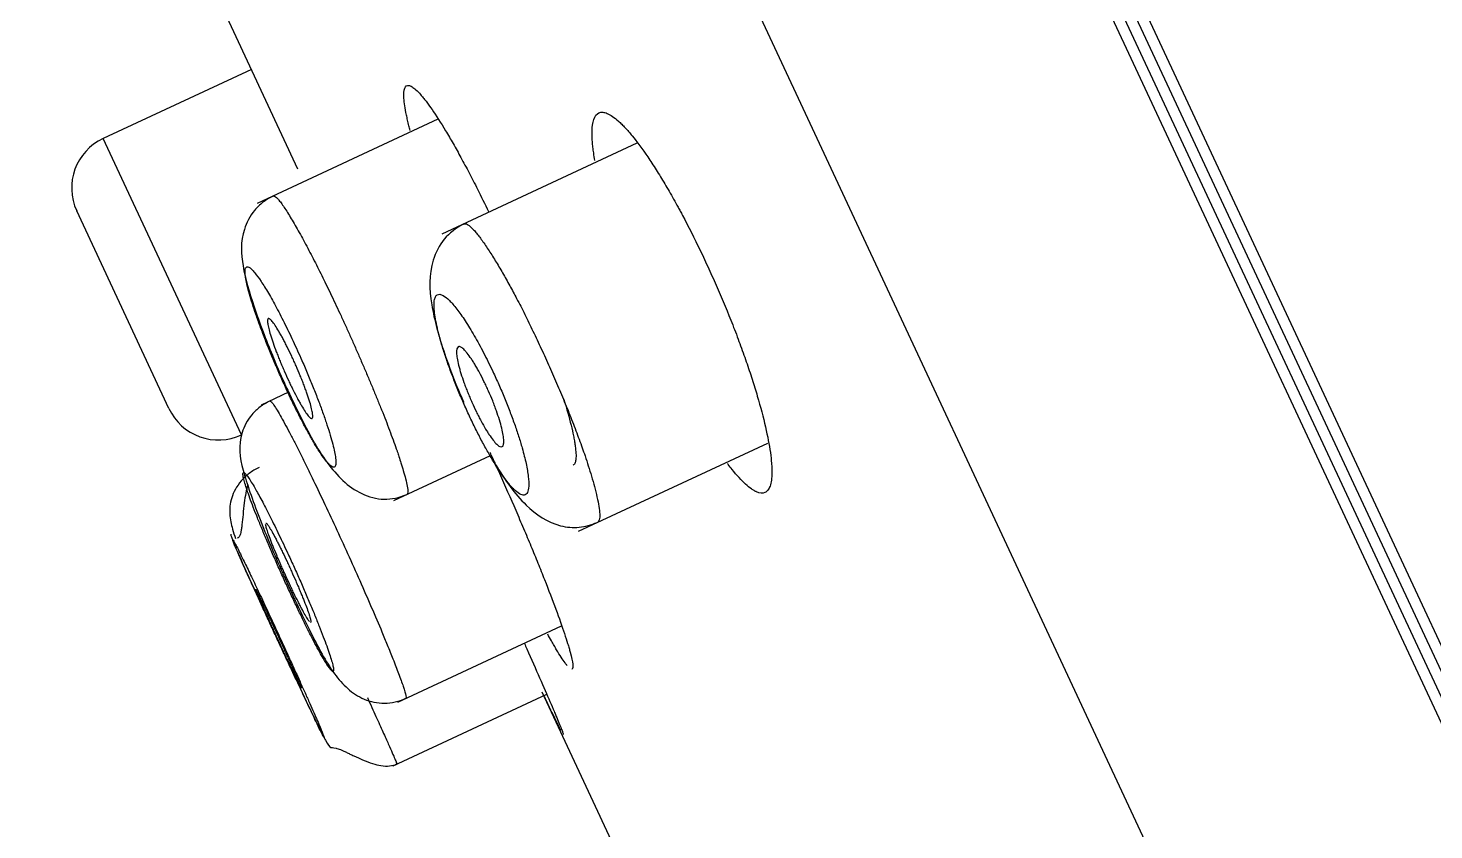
# Model space of a CAD drawing. Header units: millimetres. Extents: x 6110 to 6704, y -2661 to -1821.
# Drawn here: x 6574.473 to 6577.695, y -2168.921 to -2167.082 of the extents above; entities that cross this region are included whole.
import ezdxf

# ---------------------------------------------------------------- set-up
doc = ezdxf.new("R2010")
doc.units = ezdxf.units.MM
doc.header["$LTSCALE"] = 0.1
doc.linetypes.add('HIDDEN2', pattern=[4.7625, 3.175, -1.5875])
doc.layers.add('1', color=4, linetype='HIDDEN2', lineweight=13)
doc.layers.add('DIM', color=3, linetype='Continuous', lineweight=9)

msp = doc.modelspace()

# ---------------------------------------------------------------- hatches: boundary and pattern name
at = {"layer": 'DIM'}
h = msp.add_hatch(dxfattribs=at)
h.set_pattern_fill('ANSI31', color=2)
edge = h.paths.add_edge_path()
edge.add_line((6619.6172, -2595.9805), (6619.6172, -1962.2056))
edge.add_line((6634.6172, -1966.1101), (6619.6172, -1966.1101))
edge.add_line((6634.6172, -2610.9805), (6634.6172, -1966.1101))
edge.add_line((6634.6172, -2610.9805), (6184.4567, -2610.9805))
edge.add_line((6619.6172, -2595.9805), (6184.4567, -2595.9805))
edge.add_line((6184.4567, -2610.9805), (6184.4567, -2595.9805))

# ---------------------------------------------------------------- linework, layer by layer
at = {"layer": '1', "color": 7, "linetype": 'Continuous', "lineweight": -3}
for p, q in [((6571.8778, -2156.0473), (6582.6344, -2179.115)), ((6583.2394, -2180.3526), (6571.9006, -2156.0366)), ((6571.8322, -2156.0685), (6582.9228, -2179.8524)), ((6571.8551, -2156.0578), (6582.61, -2179.1219)), ((6571.4142, -2156.8976), (6582.345, -2180.3388)), ((6575.0916, -2167.4056), (6574.8163, -2166.8153)), ((6574.985, -2167.1769), (6574.6451, -2167.3354)), ((6575.4121, -2167.2913), (6574.9982, -2167.4843)), ((6574.962, -2168.0151), (6574.6451, -2167.3354)), ((6575.8682, -2167.3463), (6575.4216, -2167.5546)), ((6574.7959, -2167.9546), (6574.5846, -2167.5015)), ((6575.0702, -2167.9171), (6575.0069, -2167.9467)), ((6575.3115, -2168.1658), (6575.533, -2168.0625)), ((6575.7348, -2168.236), (6576.1686, -2168.0338)), ((6575.3204, -2168.628), (6575.6955, -2168.4531)), ((6575.3095, -2168.774), (6575.6615, -2168.6098)), ((6576.3241, -2170.0488), (6575.651, -2168.6052)), ((6575.3093, -2168.7741), (6575.3095, -2168.774))]:
    msp.add_line(p, q, dxfattribs=at)
for centre, start, end in [((6574.6979, -2167.4487), 115, 205), ((6574.9092, -2167.9018), 205, 295)]:
    msp.add_arc(centre, 0.125, start, end, dxfattribs=at)
for points, knots in [([(6575.3486, -2167.3167), (6575.3477, -2167.3131), (6575.3468, -2167.3096), (6575.3448, -2167.3017), (6575.3438, -2167.2974), (6575.3419, -2167.2892), (6575.341, -2167.2852), (6575.3386, -2167.2738), (6575.336, -2167.2598), (6575.3347, -2167.2483), (6575.3342, -2167.2405), (6575.3341, -2167.2381), (6575.3341, -2167.2336), (6575.3342, -2167.2315), (6575.3349, -2167.2219), (6575.3368, -2167.217), (6575.3414, -2167.2137), (6575.3433, -2167.2133), (6575.3466, -2167.2137), (6575.3477, -2167.214), (6575.3502, -2167.215), (6575.3515, -2167.2157), (6575.3584, -2167.2199), (6575.365, -2167.2259), (6575.3746, -2167.2369), (6575.3766, -2167.2392), (6575.3808, -2167.2443), (6575.3829, -2167.247), (6575.3895, -2167.2556), (6575.394, -2167.262), (6575.4084, -2167.2827), (6575.4187, -2167.2989), (6575.4327, -2167.3222), (6575.4356, -2167.327), (6575.4413, -2167.3369), (6575.4442, -2167.3419), (6575.453, -2167.3573), (6575.465, -2167.3788), (6575.4774, -2167.402), (6575.4868, -2167.42), (6575.49, -2167.4262), (6575.4964, -2167.4387), (6575.4996, -2167.445), (6575.5113, -2167.4682), (6575.5197, -2167.4853), (6575.5281, -2167.5028)], [0, 0, 0, 0, 0.019902, 0.019902, 0.045286, 0.045286, 0.070671, 0.070671, 0.12144, 0.172209, 0.172209, 0.197594, 0.197594, 0.222978, 0.222978, 0.324516, 0.324516, 0.375286, 0.375286, 0.40067, 0.40067, 0.426055, 0.426055, 0.527593, 0.527593, 0.552978, 0.552978, 0.578362, 0.578362, 0.629131, 0.629131, 0.730669, 0.730669, 0.756054, 0.756054, 0.781439, 0.781439, 0.832208, 0.882977, 0.882977, 0.908361, 0.908361, 0.933746, 0.933746, 1, 1, 1, 1]), ([(6575.7721, -2167.386), (6575.771, -2167.3799), (6575.77, -2167.374), (6575.7686, -2167.3639), (6575.768, -2167.3596), (6575.767, -2167.3513), (6575.7666, -2167.3473), (6575.7657, -2167.3359), (6575.7651, -2167.3218), (6575.7658, -2167.3103), (6575.7668, -2167.3025), (6575.7673, -2167.3001), (6575.7683, -2167.2956), (6575.7689, -2167.2935), (6575.7722, -2167.2837), (6575.7762, -2167.2788), (6575.7839, -2167.2753), (6575.7868, -2167.2748), (6575.7916, -2167.2752), (6575.7933, -2167.2755), (6575.7968, -2167.2764), (6575.7986, -2167.277), (6575.808, -2167.2811), (6575.8165, -2167.287), (6575.8284, -2167.2977), (6575.8309, -2167.3001), (6575.8359, -2167.305), (6575.8385, -2167.3077), (6575.8464, -2167.3162), (6575.8518, -2167.3225), (6575.8687, -2167.3431), (6575.8806, -2167.3592), (6575.8963, -2167.3823), (6575.8995, -2167.3871), (6575.9059, -2167.3969), (6575.9092, -2167.402), (6575.919, -2167.4174), (6575.9321, -2167.4389), (6575.9455, -2167.4621), (6575.9557, -2167.4802), (6575.9608, -2167.4894), (6575.9659, -2167.4988), (6575.9693, -2167.5052), (6575.971, -2167.5084), (6575.9865, -2167.5374), (6576, -2167.5641), (6576.0199, -2167.6056), (6576.0265, -2167.6196), (6576.0363, -2167.641), (6576.0395, -2167.6482), (6576.046, -2167.6626), (6576.0491, -2167.6698), (6576.0648, -2167.7057), (6576.0766, -2167.7344), (6576.0907, -2167.7702), (6576.0934, -2167.7773), (6576.0989, -2167.7916), (6576.1015, -2167.7988), (6576.1093, -2167.8199), (6576.1192, -2167.8476), (6576.1281, -2167.8743), (6576.1366, -2167.9005), (6576.1405, -2167.9134), (6576.1516, -2167.9512), (6576.1579, -2167.9747), (6576.1629, -2167.9966)], [0, 0, 0, 0, 0.021143, 0.021143, 0.037457, 0.037457, 0.053772, 0.053772, 0.0864, 0.119029, 0.119029, 0.135343, 0.135343, 0.151657, 0.151657, 0.216914, 0.216914, 0.249543, 0.249543, 0.265857, 0.265857, 0.282171, 0.282171, 0.347429, 0.347429, 0.363743, 0.363743, 0.380057, 0.380057, 0.412686, 0.412686, 0.477943, 0.477943, 0.494257, 0.494257, 0.510571, 0.510571, 0.5432, 0.575829, 0.575829, 0.592143, 0.6003, 0.6003, 0.608457, 0.608457, 0.673714, 0.673714, 0.706343, 0.706343, 0.722657, 0.722657, 0.738971, 0.738971, 0.804229, 0.804229, 0.820543, 0.820543, 0.836857, 0.836857, 0.869486, 0.902114, 0.902114, 0.934743, 0.934743, 1, 1, 1, 1]), ([(6575.035, -2167.4672), (6575.0264, -2167.4713), (6575.0106, -2167.4809), (6574.9851, -2167.5056), (6574.9588, -2167.5578), (6574.9624, -2167.6289), (6574.9843, -2167.7027), (6575.0102, -2167.7763), (6575.0253, -2167.8141), (6575.033, -2167.8325)], [0, 0, 0, 0, 0.063942, 0.128418, 0.254088, 0.494079, 0.747481, 0.879831, 1, 1, 1, 1]), ([(6575.035, -2167.4672), (6575.0358, -2167.4668), (6575.0379, -2167.4671), (6575.0423, -2167.4704), (6575.0478, -2167.4764), (6575.0543, -2167.4849), (6575.0616, -2167.4956), (6575.0696, -2167.5082), (6575.0782, -2167.5225), (6575.0873, -2167.5382), (6575.0968, -2167.5551), (6575.1065, -2167.5729), (6575.1164, -2167.5914), (6575.1263, -2167.6105), (6575.1362, -2167.6299), (6575.146, -2167.6494), (6575.1559, -2167.6696), (6575.1661, -2167.6907), (6575.1767, -2167.7131), (6575.1875, -2167.7362), (6575.1984, -2167.7599), (6575.2093, -2167.7842), (6575.2204, -2167.8089), (6575.2313, -2167.8339), (6575.2422, -2167.859), (6575.2529, -2167.8842), (6575.2634, -2167.9092), (6575.2736, -2167.934), (6575.2834, -2167.9582), (6575.2927, -2167.9819), (6575.3015, -2168.0047), (6575.3096, -2168.0266), (6575.3146, -2168.0403), (6575.3169, -2168.0469)], [0, 0, 0, 0, 0.038972, 0.078025, 0.116128, 0.153281, 0.189484, 0.224738, 0.259043, 0.292399, 0.324807, 0.356268, 0.386782, 0.416349, 0.444972, 0.472649, 0.499383, 0.527937, 0.556852, 0.586127, 0.615765, 0.645766, 0.676131, 0.706861, 0.737957, 0.76942, 0.801251, 0.83345, 0.866019, 0.898957, 0.932267, 0.965947, 1, 1, 1, 1]), ([(6575.4718, -2167.5314), (6575.4536, -2167.5406), (6575.4236, -2167.5632), (6575.3907, -2167.6294), (6575.3935, -2167.7156), (6575.4196, -2167.8077), (6575.4484, -2167.8872), (6575.4642, -2167.9241), (6575.4714, -2167.94)], [0, 0, 0, 0, 0.133001, 0.26574, 0.519268, 0.775253, 0.904355, 1, 1, 1, 1]), ([(6575.4717, -2167.5312), (6575.4728, -2167.5307), (6575.4752, -2167.5305), (6575.4796, -2167.5321), (6575.4849, -2167.5358), (6575.4908, -2167.5412), (6575.4973, -2167.5482), (6575.5042, -2167.5567), (6575.5116, -2167.5665), (6575.5193, -2167.5774), (6575.5273, -2167.5893), (6575.5354, -2167.6019), (6575.5437, -2167.6152), (6575.552, -2167.6291), (6575.5604, -2167.6433), (6575.5686, -2167.6579), (6575.5768, -2167.6726), (6575.5848, -2167.6873), (6575.5962, -2167.7089), (6575.6113, -2167.7384), (6575.6302, -2167.7771), (6575.6493, -2167.8177), (6575.6682, -2167.8594), (6575.6866, -2167.9017), (6575.7043, -2167.944), (6575.7209, -2167.9856), (6575.7362, -2168.0258), (6575.7452, -2168.0511), (6575.7494, -2168.0633)], [0, 0, 0, 0, 0.0346, 0.069904, 0.10437, 0.137997, 0.170785, 0.202736, 0.233849, 0.264125, 0.293564, 0.322168, 0.349936, 0.376869, 0.402969, 0.428235, 0.452669, 0.476271, 0.499044, 0.552532, 0.606537, 0.661071, 0.716144, 0.771769, 0.827957, 0.884718, 0.942062, 1, 1, 1, 1]), ([(6575.1654, -2168.0155), (6575.1632, -2168.0082), (6575.1583, -2167.9926), (6575.1495, -2167.9669), (6575.1394, -2167.9392), (6575.1282, -2167.9102), (6575.116, -2167.8804), (6575.101, -2167.8451), (6575.083, -2167.805), (6575.0624, -2167.762), (6575.0422, -2167.7228), (6575.0234, -2167.689), (6575.0065, -2167.6617), (6574.9938, -2167.6443), (6574.9847, -2167.6344), (6574.9785, -2167.6298), (6574.974, -2167.6291), (6574.9711, -2167.6322), (6574.97, -2167.6392), (6574.9707, -2167.65), (6574.9731, -2167.6643), (6574.9773, -2167.6819), (6574.9832, -2167.7026), (6574.9906, -2167.726), (6574.9995, -2167.7517), (6575.0097, -2167.7793), (6575.021, -2167.8082), (6575.0332, -2167.838), (6575.0461, -2167.8683), (6575.0595, -2167.8983), (6575.0731, -2167.9278), (6575.0868, -2167.956), (6575.1003, -2167.9826), (6575.1132, -2168.007), (6575.1276, -2168.0324), (6575.1425, -2168.0569), (6575.1566, -2168.0764), (6575.1676, -2168.0879), (6575.175, -2168.0904), (6575.1787, -2168.0843), (6575.1784, -2168.0711), (6575.1756, -2168.0545), (6575.1714, -2168.0368), (6575.1676, -2168.0229), (6575.1654, -2168.0155)], [0, 0, 0, 0, 0.020896, 0.041652, 0.06262, 0.083511, 0.104219, 0.12509, 0.156355, 0.18752, 0.218767, 0.249961, 0.28118, 0.312405, 0.333296, 0.35401, 0.374902, 0.395814, 0.416525, 0.437388, 0.458341, 0.479065, 0.499919, 0.520871, 0.541626, 0.562557, 0.583438, 0.604144, 0.625069, 0.645921, 0.666614, 0.687551, 0.708421, 0.729109, 0.750011, 0.781214, 0.812434, 0.843604, 0.874873, 0.906013, 0.937331, 0.958238, 0.979009, 1, 1, 1, 1]), ([(6575.6053, -2168.045), (6575.6028, -2168.0364), (6575.5975, -2168.0186), (6575.5879, -2167.9902), (6575.5769, -2167.9605), (6575.5649, -2167.9302), (6575.5519, -2167.8997), (6575.536, -2167.8647), (6575.5169, -2167.8261), (6575.4954, -2167.7867), (6575.4745, -2167.7525), (6575.4552, -2167.7252), (6575.438, -2167.7054), (6575.4254, -2167.6953), (6575.4165, -2167.692), (6575.4105, -2167.6931), (6575.4063, -2167.6981), (6575.4037, -2167.7067), (6575.4031, -2167.7191), (6575.4043, -2167.735), (6575.4073, -2167.7539), (6575.4121, -2167.7759), (6575.4186, -2167.8004), (6575.4267, -2167.827), (6575.4364, -2167.8555), (6575.4474, -2167.8851), (6575.4595, -2167.9154), (6575.4725, -2167.9458), (6575.4862, -2167.9758), (6575.5003, -2168.005), (6575.5146, -2168.0327), (6575.5289, -2168.0584), (6575.5428, -2168.0818), (6575.5562, -2168.1024), (6575.5708, -2168.1227), (6575.586, -2168.1404), (6575.6001, -2168.1518), (6575.6109, -2168.1547), (6575.618, -2168.1486), (6575.6211, -2168.1342), (6575.62, -2168.1116), (6575.615, -2168.0819), (6575.6089, -2168.0578), (6575.6053, -2168.045)], [0, 0, 0, 0, 0.020942, 0.041707, 0.062652, 0.083547, 0.104254, 0.12513, 0.156368, 0.187557, 0.21878, 0.24999, 0.281208, 0.312429, 0.33333, 0.354048, 0.374928, 0.395844, 0.416561, 0.437425, 0.458362, 0.479087, 0.49996, 0.520904, 0.541655, 0.562599, 0.583481, 0.604187, 0.625119, 0.645948, 0.66664, 0.687601, 0.708426, 0.729115, 0.750052, 0.781219, 0.812466, 0.843648, 0.874901, 0.906107, 0.937364, 0.96871, 1, 1, 1, 1]), ([(6575.1187, -2167.9399), (6575.1204, -2167.9455), (6575.1218, -2167.9505), (6575.1234, -2167.9572), (6575.1239, -2167.9593), (6575.1246, -2167.9631), (6575.1249, -2167.9649), (6575.1256, -2167.9698), (6575.1257, -2167.9723), (6575.1253, -2167.975), (6575.1251, -2167.9758), (6575.1246, -2167.9769), (6575.1242, -2167.9773), (6575.1229, -2167.9779), (6575.1217, -2167.9775), (6575.1195, -2167.9759), (6575.1186, -2167.9752), (6575.1168, -2167.9734), (6575.1149, -2167.9712), (6575.1127, -2167.9684), (6575.1104, -2167.9652), (6575.1092, -2167.9635), (6575.1053, -2167.9577), (6575.1026, -2167.9532), (6575.0982, -2167.9457), (6575.0967, -2167.9431), (6575.0936, -2167.9375), (6575.092, -2167.9346), (6575.0872, -2167.9255), (6575.0839, -2167.9191), (6575.0796, -2167.9106), (6575.0788, -2167.9089), (6575.0771, -2167.9054), (6575.0762, -2167.9036), (6575.0736, -2167.8983), (6575.0719, -2167.8947), (6575.0669, -2167.8838), (6575.0635, -2167.8764), (6575.0585, -2167.865), (6575.0569, -2167.8612), (6575.0537, -2167.8537), (6575.0506, -2167.8462), (6575.0476, -2167.8389), (6575.0447, -2167.8316), (6575.0433, -2167.8279), (6575.0392, -2167.8173), (6575.0368, -2167.8105), (6575.0334, -2167.8009), (6575.0324, -2167.7977), (6575.0304, -2167.7916), (6575.0295, -2167.7887), (6575.0269, -2167.7804), (6575.0255, -2167.7754), (6575.0239, -2167.7687), (6575.0234, -2167.7666), (6575.0227, -2167.7627), (6575.0221, -2167.7592), (6575.0218, -2167.7563), (6575.0217, -2167.7538), (6575.0217, -2167.7527), (6575.0221, -2167.7499), (6575.0226, -2167.7488), (6575.0239, -2167.7482), (6575.0244, -2167.7482), (6575.0256, -2167.7485), (6575.0263, -2167.7489), (6575.0286, -2167.7505), (6575.0304, -2167.7522), (6575.0335, -2167.756), (6575.0346, -2167.7574), (6575.0369, -2167.7606), (6575.0381, -2167.7623), (6575.042, -2167.7681), (6575.0447, -2167.7725), (6575.0484, -2167.7788), (6575.0492, -2167.7801), (6575.0507, -2167.7827), (6575.053, -2167.7868), (6575.057, -2167.794), (6575.0602, -2167.8002), (6575.0635, -2167.8067), (6575.0652, -2167.81), (6575.0703, -2167.8203), (6575.0737, -2167.8273), (6575.0788, -2167.8382), (6575.0805, -2167.8419), (6575.0839, -2167.8495), (6575.0856, -2167.8532), (6575.0905, -2167.8645), (6575.0937, -2167.872), (6575.0983, -2167.8832), (6575.0998, -2167.8869), (6575.1027, -2167.8942), (6575.1054, -2167.9014), (6575.108, -2167.9083), (6575.1105, -2167.9151), (6575.1117, -2167.9185), (6575.115, -2167.9282), (6575.117, -2167.9343), (6575.1187, -2167.9399)], [0, 0, 0, 0, 0.03125, 0.03125, 0.046875, 0.046875, 0.0625, 0.0625, 0.09375, 0.09375, 0.109375, 0.109375, 0.125, 0.125, 0.15625, 0.15625, 0.171875, 0.171875, 0.1875, 0.203125, 0.203125, 0.21875, 0.21875, 0.25, 0.25, 0.265625, 0.265625, 0.28125, 0.28125, 0.3125, 0.3125, 0.320313, 0.320313, 0.328125, 0.328125, 0.34375, 0.34375, 0.375, 0.375, 0.390625, 0.390625, 0.40625, 0.421875, 0.421875, 0.4375, 0.4375, 0.46875, 0.46875, 0.484375, 0.484375, 0.5, 0.5, 0.53125, 0.53125, 0.546875, 0.546875, 0.5625, 0.578125, 0.578125, 0.59375, 0.59375, 0.625, 0.625, 0.640625, 0.640625, 0.65625, 0.65625, 0.6875, 0.6875, 0.703125, 0.703125, 0.71875, 0.71875, 0.75, 0.75, 0.757813, 0.757813, 0.765625, 0.78125, 0.796875, 0.796875, 0.8125, 0.8125, 0.84375, 0.84375, 0.859375, 0.859375, 0.875, 0.875, 0.90625, 0.90625, 0.921875, 0.921875, 0.9375, 0.953125, 0.953125, 0.96875, 0.96875, 1, 1, 1, 1]), ([(6575.033, -2167.8325), (6575.034, -2167.835), (6575.0434, -2167.8588), (6575.0644, -2167.9059), (6575.1054, -2167.9915), (6575.1537, -2168.0811), (6575.2189, -2168.1479), (6575.2883, -2168.1668), (6575.3234, -2168.1592), (6575.3411, -2168.1519)], [0, 0, 0, 0, 0.014118, 0.136215, 0.263025, 0.518613, 0.760387, 0.88236, 1, 1, 1, 1]), ([(6575.5585, -2167.9996), (6575.56, -2168.0055), (6575.5611, -2168.0108), (6575.5623, -2168.018), (6575.5626, -2168.0203), (6575.563, -2168.0245), (6575.5632, -2168.0265), (6575.5633, -2168.0319), (6575.5631, -2168.0348), (6575.5623, -2168.0382), (6575.5619, -2168.0391), (6575.561, -2168.0407), (6575.5604, -2168.0413), (6575.5586, -2168.0426), (6575.557, -2168.0427), (6575.5543, -2168.0418), (6575.5533, -2168.0413), (6575.5511, -2168.0399), (6575.55, -2168.0391), (6575.5464, -2168.036), (6575.5438, -2168.0333), (6575.538, -2168.0264), (6575.5349, -2168.0223), (6575.5301, -2168.0153), (6575.5285, -2168.0129), (6575.5251, -2168.0076), (6575.5234, -2168.0048), (6575.5182, -2167.9962), (6575.5147, -2167.99), (6575.5094, -2167.9801), (6575.5076, -2167.9766), (6575.504, -2167.9696), (6575.5022, -2167.9661), (6575.4969, -2167.9553), (6575.4935, -2167.9479), (6575.4893, -2167.9384), (6575.4884, -2167.9365), (6575.4868, -2167.9327), (6575.4844, -2167.927), (6575.4805, -2167.9176), (6575.4775, -2167.9101), (6575.4747, -2167.9026), (6575.4733, -2167.8989), (6575.4694, -2167.888), (6575.4671, -2167.881), (6575.464, -2167.871), (6575.463, -2167.8678), (6575.4613, -2167.8614), (6575.4605, -2167.8584), (6575.4583, -2167.8496), (6575.4572, -2167.8443), (6575.456, -2167.837), (6575.4556, -2167.8348), (6575.4552, -2167.8305), (6575.4549, -2167.8266), (6575.455, -2167.8234), (6575.4552, -2167.8204), (6575.4554, -2167.8191), (6575.4563, -2167.8157), (6575.4572, -2167.8141), (6575.459, -2167.8129), (6575.4597, -2167.8126), (6575.4612, -2167.8125), (6575.4621, -2167.8126), (6575.4649, -2167.8136), (6575.467, -2167.8149), (6575.4706, -2167.818), (6575.4719, -2167.8192), (6575.4746, -2167.8219), (6575.4759, -2167.8235), (6575.4802, -2167.8286), (6575.4833, -2167.8326), (6575.4881, -2167.8396), (6575.4898, -2167.8421), (6575.4932, -2167.8474), (6575.4966, -2167.8529), (6575.5001, -2167.8588), (6575.5036, -2167.865), (6575.5054, -2167.8683), (6575.5108, -2167.8783), (6575.5143, -2167.8852), (6575.5196, -2167.896), (6575.5214, -2167.8997), (6575.524, -2167.9053), (6575.5248, -2167.9071), (6575.5265, -2167.9109), (6575.5274, -2167.9128), (6575.5316, -2167.9222), (6575.5348, -2167.9298), (6575.5393, -2167.9411), (6575.5408, -2167.9449), (6575.5436, -2167.9524), (6575.545, -2167.956), (6575.5488, -2167.9669), (6575.5512, -2167.9739), (6575.5553, -2167.9874), (6575.5571, -2167.9937), (6575.5585, -2167.9996)], [0, 0, 0, 0, 0.03125, 0.03125, 0.046875, 0.046875, 0.0625, 0.0625, 0.09375, 0.09375, 0.109375, 0.109375, 0.125, 0.125, 0.15625, 0.15625, 0.171875, 0.171875, 0.1875, 0.1875, 0.21875, 0.21875, 0.25, 0.25, 0.265625, 0.265625, 0.28125, 0.28125, 0.3125, 0.3125, 0.328125, 0.328125, 0.34375, 0.34375, 0.375, 0.375, 0.382812, 0.382812, 0.390625, 0.40625, 0.421875, 0.421875, 0.4375, 0.4375, 0.46875, 0.46875, 0.484375, 0.484375, 0.5, 0.5, 0.53125, 0.53125, 0.546875, 0.546875, 0.5625, 0.578125, 0.578125, 0.59375, 0.59375, 0.625, 0.625, 0.640625, 0.640625, 0.65625, 0.65625, 0.6875, 0.6875, 0.703125, 0.703125, 0.71875, 0.71875, 0.75, 0.75, 0.765625, 0.765625, 0.78125, 0.796875, 0.796875, 0.8125, 0.8125, 0.84375, 0.84375, 0.859375, 0.859375, 0.867188, 0.867188, 0.875, 0.875, 0.90625, 0.90625, 0.921875, 0.921875, 0.9375, 0.9375, 0.96875, 0.96875, 1, 1, 1, 1]), ([(6575.701, -2167.9338), (6575.7077, -2167.9556), (6575.7131, -2167.9752), (6575.7195, -2168.0015), (6575.7214, -2168.0097), (6575.7237, -2168.0211), (6575.7244, -2168.0248), (6575.7257, -2168.0319), (6575.7262, -2168.0353), (6575.7285, -2168.0514), (6575.7292, -2168.0616), (6575.7284, -2168.0712), (6575.7282, -2168.0729), (6575.7276, -2168.0761), (6575.7272, -2168.0775), (6575.7258, -2168.0812), (6575.7246, -2168.083), (6575.7227, -2168.0843), (6575.7224, -2168.0845), (6575.722, -2168.0847)], [0, 0, 0, 0, 0.243487, 0.243487, 0.365231, 0.365231, 0.426103, 0.426103, 0.486975, 0.486975, 0.730462, 0.730462, 0.791334, 0.791334, 0.852205, 0.852205, 0.973949, 0.973949, 1, 1, 1, 1]), ([(6575.0276, -2167.9372), (6575.0192, -2167.9413), (6575.0037, -2167.9505), (6574.9784, -2167.9747), (6574.9521, -2168.0278), (6574.9607, -2168.0827), (6574.9805, -2168.1444), (6575.0024, -2168.2042), (6575.0281, -2168.2676), (6575.0465, -2168.3101), (6575.0558, -2168.3308)], [0, 0, 0, 0, 0.052685, 0.106644, 0.217226, 0.462842, 0.601535, 0.739038, 0.875338, 1, 1, 1, 1]), ([(6575.0275, -2167.9371), (6575.0282, -2167.9368), (6575.0303, -2167.9382), (6575.0359, -2167.9456), (6575.0435, -2167.9578), (6575.0527, -2167.9739), (6575.0633, -2167.9931), (6575.0747, -2168.0148), (6575.0868, -2168.0382), (6575.0992, -2168.0627), (6575.1116, -2168.0879), (6575.1283, -2168.1219), (6575.15, -2168.1675), (6575.1775, -2168.2262), (6575.2056, -2168.2877), (6575.2335, -2168.3501), (6575.2603, -2168.4111), (6575.2764, -2168.4491), (6575.284, -2168.4671)], [0, 0, 0, 0, 0.058279, 0.116463, 0.172345, 0.225925, 0.277204, 0.326181, 0.372856, 0.417229, 0.459302, 0.499074, 0.578658, 0.659798, 0.742497, 0.826761, 0.912594, 1, 1, 1, 1]), ([(6576.1629, -2167.9966), (6576.1679, -2168.0184), (6576.1716, -2168.038), (6576.1753, -2168.0643), (6576.1762, -2168.0725), (6576.1771, -2168.084), (6576.1773, -2168.0877), (6576.1775, -2168.0948), (6576.1776, -2168.0982), (6576.1774, -2168.1143), (6576.176, -2168.1246), (6576.172, -2168.1362), (6576.1703, -2168.1394), (6576.1664, -2168.1444), (6576.1641, -2168.1463), (6576.1564, -2168.1497), (6576.1501, -2168.1492), (6576.1408, -2168.1451), (6576.1388, -2168.1442), (6576.1348, -2168.1418), (6576.1328, -2168.1405), (6576.1264, -2168.136), (6576.1219, -2168.1323), (6576.1078, -2168.1193), (6576.0975, -2168.1081), (6576.0834, -2168.0906), (6576.0806, -2168.087), (6576.077, -2168.0823), (6576.0764, -2168.0814), (6576.0757, -2168.0805)], [0, 0, 0, 0, 0.136827, 0.136827, 0.20524, 0.20524, 0.239447, 0.239447, 0.273654, 0.273654, 0.410481, 0.410481, 0.478894, 0.478894, 0.547308, 0.547308, 0.684134, 0.684134, 0.718341, 0.718341, 0.752548, 0.752548, 0.820961, 0.820961, 0.957788, 0.957788, 0.991995, 0.991995, 1, 1, 1, 1]), ([(6575.3169, -2168.0469), (6575.3176, -2168.0491), (6575.3197, -2168.0551), (6575.3234, -2168.0662), (6575.3282, -2168.0811), (6575.3336, -2168.0987), (6575.3387, -2168.1172), (6575.3427, -2168.1346), (6575.344, -2168.1475), (6575.3425, -2168.1514), (6575.3411, -2168.152)], [0, 0, 0, 0, 0.034465, 0.095465, 0.182994, 0.297043, 0.4376, 0.60465, 0.798177, 1, 1, 1, 1]), ([(6575.531, -2168.0545), (6575.532, -2168.0565), (6575.5329, -2168.0586), (6575.5371, -2168.0678), (6575.5404, -2168.0749), (6575.5468, -2168.089), (6575.55, -2168.0961), (6575.5659, -2168.1315), (6575.5784, -2168.1598), (6575.5936, -2168.1949), (6575.5966, -2168.202), (6575.6026, -2168.216), (6575.6055, -2168.2229), (6575.6143, -2168.2435), (6575.6256, -2168.2705), (6575.6363, -2168.2965), (6575.644, -2168.3156), (6575.6465, -2168.3219), (6575.6515, -2168.3344), (6575.654, -2168.3406), (6575.666, -2168.3711), (6575.6747, -2168.3937), (6575.6824, -2168.4147)], [0, 0, 0, 0, 0.015856, 0.015856, 0.070531, 0.070531, 0.125205, 0.125205, 0.343904, 0.343904, 0.398579, 0.398579, 0.453253, 0.453253, 0.562603, 0.671952, 0.671952, 0.726627, 0.726627, 0.781301, 0.781301, 1, 1, 1, 1]), ([(6575.7494, -2168.0633), (6575.752, -2168.071), (6575.7573, -2168.0871), (6575.7647, -2168.1109), (6575.7715, -2168.135), (6575.7773, -2168.1585), (6575.7816, -2168.1799), (6575.7836, -2168.198), (6575.7827, -2168.2093), (6575.7802, -2168.2144), (6575.7783, -2168.2158), (6575.7776, -2168.2161)], [0, 0, 0, 0, 0.086984, 0.18502, 0.294109, 0.414252, 0.545448, 0.687695, 0.840993, 0.939436, 1, 1, 1, 1]), ([(6575.0026, -2168.0896), (6574.9943, -2168.0935), (6574.9792, -2168.1026), (6574.9606, -2168.1203), (6574.9473, -2168.1398), (6574.9362, -2168.1665), (6574.9335, -2168.1992), (6574.9397, -2168.2262), (6574.9459, -2168.2453), (6574.9485, -2168.2527)], [0, 0, 0, 0, 0.104099, 0.207571, 0.310344, 0.413132, 0.624597, 0.859748, 1, 1, 1, 1]), ([(6575.5409, -2168.0771), (6575.5419, -2168.0787), (6575.5649, -2168.1172), (6575.6082, -2168.1788), (6575.6752, -2168.2237), (6575.7347, -2168.2297), (6575.7634, -2168.2218), (6575.7774, -2168.2158)], [0, 0, 0, 0, 0.01609, 0.38579, 0.712801, 0.862896, 1, 1, 1, 1]), ([(6575.1402, -2168.4539), (6575.1369, -2168.4455), (6575.1299, -2168.4281), (6575.1183, -2168.4002), (6575.1059, -2168.3711), (6575.0929, -2168.3412), (6575.0794, -2168.3112), (6575.0635, -2168.2766), (6575.0454, -2168.2384), (6575.026, -2168.199), (6575.0082, -2168.1645), (6574.9945, -2168.1396), (6574.9844, -2168.1226), (6574.9772, -2168.1116), (6574.9716, -2168.1043), (6574.9677, -2168.1008), (6574.9655, -2168.1013), (6574.9651, -2168.1056), (6574.9665, -2168.1137), (6574.9696, -2168.1255), (6574.9745, -2168.1408), (6574.981, -2168.1593), (6574.989, -2168.1807), (6574.9985, -2168.2047), (6575.0091, -2168.2308), (6575.0208, -2168.2587), (6575.0333, -2168.2878), (6575.0464, -2168.3175), (6575.0599, -2168.3475), (6575.0736, -2168.3772), (6575.0871, -2168.4061), (6575.1004, -2168.4337), (6575.1131, -2168.4594), (6575.1251, -2168.483), (6575.1361, -2168.5039), (6575.1475, -2168.5247), (6575.1585, -2168.5432), (6575.1673, -2168.5555), (6575.1725, -2168.5594), (6575.1736, -2168.5549), (6575.172, -2168.5455), (6575.1689, -2168.5337), (6575.1641, -2168.5183), (6575.1577, -2168.4998), (6575.1498, -2168.4783), (6575.1435, -2168.4623), (6575.1402, -2168.4539)], [0, 0, 0, 0, 0.0209, 0.04163, 0.062533, 0.083454, 0.10417, 0.125012, 0.156278, 0.187452, 0.218693, 0.249901, 0.270803, 0.29152, 0.312403, 0.33333, 0.354041, 0.374895, 0.395859, 0.416562, 0.437364, 0.458366, 0.479099, 0.499932, 0.520869, 0.541619, 0.56257, 0.583424, 0.604118, 0.62506, 0.645934, 0.666618, 0.687524, 0.708421, 0.729118, 0.750002, 0.781185, 0.812443, 0.843559, 0.874893, 0.895663, 0.916382, 0.937407, 0.958262, 0.979007, 1, 1, 1, 1]), ([(6574.9764, -2168.1295), (6574.9731, -2168.141), (6574.9693, -2168.1617), (6574.9658, -2168.195), (6574.9639, -2168.2161), (6574.962, -2168.2304), (6574.9606, -2168.2387), (6574.9587, -2168.2452), (6574.9558, -2168.2509), (6574.9538, -2168.2516), (6574.9524, -2168.2518)], [0, 0, 0, 0, 0.374618, 0.56168, 0.702412, 0.756726, 0.803068, 0.846237, 0.892665, 1, 1, 1, 1]), ([(6575.1176, -2168.4431), (6575.1172, -2168.4426), (6575.1167, -2168.442), (6575.1155, -2168.4404), (6575.1139, -2168.4381), (6575.1121, -2168.4351), (6575.1106, -2168.4327), (6575.1101, -2168.4318), (6575.109, -2168.43), (6575.1084, -2168.429), (6575.1056, -2168.424), (6575.1031, -2168.4195), (6575.0991, -2168.4118), (6575.0976, -2168.4091), (6575.0955, -2168.4049), (6575.0947, -2168.4034), (6575.0932, -2168.4005), (6575.0925, -2168.399), (6575.0886, -2168.3914), (6575.0855, -2168.3849), (6575.0805, -2168.3747), (6575.0788, -2168.3712), (6575.0755, -2168.3641), (6575.0738, -2168.3605), (6575.0687, -2168.3496), (6575.0653, -2168.3422), (6575.0602, -2168.3309), (6575.0585, -2168.3272), (6575.0552, -2168.3197), (6575.052, -2168.3123), (6575.0489, -2168.3051), (6575.0458, -2168.2979), (6575.0442, -2168.2943), (6575.0398, -2168.2838), (6575.0371, -2168.2771), (6575.0333, -2168.2677), (6575.0321, -2168.2646), (6575.0298, -2168.2586), (6575.0287, -2168.2558), (6575.0256, -2168.2477), (6575.0239, -2168.2428), (6575.0217, -2168.2363), (6575.021, -2168.2343), (6575.0199, -2168.2306), (6575.0189, -2168.2272), (6575.0182, -2168.2245), (6575.0177, -2168.2223), (6575.0176, -2168.2215), (6575.0175, -2168.2207)], [0, 0, 0, 0, 0.023981, 0.023981, 0.060371, 0.096761, 0.096761, 0.114956, 0.114956, 0.133151, 0.133151, 0.205931, 0.205931, 0.242321, 0.242321, 0.260516, 0.260516, 0.278711, 0.278711, 0.351491, 0.351491, 0.387881, 0.387881, 0.42427, 0.42427, 0.49705, 0.49705, 0.53344, 0.53344, 0.56983, 0.60622, 0.60622, 0.64261, 0.64261, 0.71539, 0.71539, 0.75178, 0.75178, 0.78817, 0.78817, 0.86095, 0.86095, 0.897339, 0.897339, 0.933729, 0.970119, 0.970119, 1, 1, 1, 1]), ([(6575.0179, -2168.2174), (6575.0181, -2168.2173), (6575.0184, -2168.2174), (6575.019, -2168.2177), (6575.0192, -2168.2179), (6575.0197, -2168.2183), (6575.02, -2168.2186), (6575.0214, -2168.2202), (6575.0228, -2168.2221), (6575.025, -2168.2254), (6575.0255, -2168.2261), (6575.0264, -2168.2276), (6575.0269, -2168.2284), (6575.0284, -2168.2309), (6575.0295, -2168.2327), (6575.0329, -2168.2386), (6575.0354, -2168.2431), (6575.0395, -2168.2509), (6575.0409, -2168.2536), (6575.0438, -2168.2592), (6575.0468, -2168.265), (6575.0499, -2168.2713), (6575.0531, -2168.2778), (6575.0548, -2168.2811), (6575.0598, -2168.2914), (6575.0631, -2168.2984), (6575.0682, -2168.3093), (6575.0699, -2168.313), (6575.0733, -2168.3205), (6575.075, -2168.3242), (6575.08, -2168.3354), (6575.0833, -2168.3428), (6575.0881, -2168.3539), (6575.0897, -2168.3576), (6575.0928, -2168.3648), (6575.0958, -2168.3719), (6575.0986, -2168.3787), (6575.1013, -2168.3854), (6575.1027, -2168.3887), (6575.1065, -2168.3982), (6575.1088, -2168.4042), (6575.1108, -2168.4097)], [0, 0, 0, 0, 0.041394, 0.041394, 0.062234, 0.062234, 0.083073, 0.083073, 0.16643, 0.16643, 0.187269, 0.187269, 0.208108, 0.208108, 0.249787, 0.249787, 0.333144, 0.333144, 0.374822, 0.374822, 0.416501, 0.458179, 0.458179, 0.499858, 0.499858, 0.583215, 0.583215, 0.624893, 0.624893, 0.666572, 0.666572, 0.749929, 0.749929, 0.791607, 0.791607, 0.833286, 0.874964, 0.874964, 0.916643, 0.916643, 1, 1, 1, 1]), ([(6574.9376, -2168.2428), (6574.9375, -2168.2428), (6574.9371, -2168.2429), (6574.9393, -2168.2516), (6574.954, -2168.2859), (6574.9786, -2168.3409), (6575.0057, -2168.4001), (6575.0288, -2168.4505), (6575.0471, -2168.4899), (6575.0569, -2168.5109), (6575.0588, -2168.515)], [0, 0, 0, 0, 0.019521, 0.179093, 0.37251, 0.599116, 0.721567, 0.845848, 0.970066, 1, 1, 1, 1]), ([(6575.1078, -2168.6071), (6575.1041, -2168.5987), (6575.0964, -2168.5815), (6575.0839, -2168.5539), (6575.0686, -2168.5202), (6575.0504, -2168.4804), (6575.0298, -2168.4358), (6575.0098, -2168.3929), (6574.9912, -2168.3536), (6574.9747, -2168.3191), (6574.9625, -2168.2942), (6574.954, -2168.277), (6574.9483, -2168.2659), (6574.9443, -2168.2585), (6574.942, -2168.2548), (6574.9416, -2168.255), (6574.943, -2168.2592), (6574.9461, -2168.2671), (6574.951, -2168.2787), (6574.9587, -2168.2963), (6574.9699, -2168.3216), (6574.984, -2168.3527), (6574.9977, -2168.3827), (6575.0104, -2168.4104), (6575.0236, -2168.4392), (6575.0373, -2168.4688), (6575.0511, -2168.4986), (6575.0648, -2168.5281), (6575.0782, -2168.5569), (6575.0911, -2168.5843), (6575.1032, -2168.61), (6575.1143, -2168.6336), (6575.1242, -2168.6545), (6575.1342, -2168.6754), (6575.1433, -2168.6941), (6575.149, -2168.7052), (6575.1515, -2168.7096), (6575.1519, -2168.7094), (6575.1504, -2168.7053), (6575.1473, -2168.6975), (6575.1425, -2168.6859), (6575.136, -2168.6708), (6575.128, -2168.6525), (6575.1187, -2168.6313), (6575.1116, -2168.6154), (6575.1078, -2168.6071)], [0, 0, 0, 0, 0.020888, 0.041608, 0.062494, 0.093773, 0.124938, 0.156197, 0.187396, 0.218618, 0.249857, 0.27076, 0.291481, 0.312366, 0.33334, 0.354051, 0.374858, 0.395906, 0.416611, 0.437335, 0.468778, 0.499894, 0.520851, 0.541597, 0.562525, 0.583401, 0.604087, 0.625009, 0.645922, 0.666604, 0.68749, 0.708401, 0.729101, 0.749994, 0.78114, 0.812455, 0.833186, 0.853905, 0.874973, 0.895675, 0.916393, 0.937486, 0.958269, 0.978989, 1, 1, 1, 1]), ([(6575.0558, -2168.3308), (6575.0566, -2168.3327), (6575.0672, -2168.357), (6575.0891, -2168.4039), (6575.1292, -2168.486), (6575.1625, -2168.5496), (6575.2038, -2168.598), (6575.2412, -2168.6234), (6575.2807, -2168.6322), (6575.3141, -2168.6285), (6575.3303, -2168.6229), (6575.3384, -2168.6193)], [0, 0, 0, 0, 0.011343, 0.148012, 0.286173, 0.552903, 0.671445, 0.784873, 0.894941, 0.948435, 1, 1, 1, 1]), ([(6574.9944, -2168.3692), (6574.9945, -2168.3692), (6574.9946, -2168.3694), (6574.9949, -2168.3699), (6574.995, -2168.3701), (6574.9954, -2168.3706), (6574.9955, -2168.3709), (6574.9965, -2168.3726), (6574.9976, -2168.3747), (6574.9997, -2168.3789), (6575.0005, -2168.3805), (6575.0022, -2168.3839), (6575.0031, -2168.3858), (6575.0061, -2168.3919), (6575.0084, -2168.3965), (6575.0122, -2168.4044), (6575.0135, -2168.4071), (6575.0162, -2168.4128), (6575.019, -2168.4187), (6575.022, -2168.4251), (6575.0251, -2168.4316), (6575.0267, -2168.435), (6575.0315, -2168.4453), (6575.0348, -2168.4523), (6575.0398, -2168.4632), (6575.0415, -2168.4669), (6575.045, -2168.4743), (6575.0467, -2168.4781), (6575.0518, -2168.4892), (6575.0552, -2168.4965), (6575.0602, -2168.5075), (6575.0619, -2168.5112), (6575.0652, -2168.5183), (6575.0683, -2168.5253), (6575.0714, -2168.532), (6575.0744, -2168.5386), (6575.0758, -2168.5418), (6575.08, -2168.5512), (6575.0826, -2168.557), (6575.085, -2168.5624)], [0, 0, 0, 0, 0.040684, 0.040684, 0.061539, 0.061539, 0.082394, 0.082394, 0.165813, 0.165813, 0.207522, 0.207522, 0.249231, 0.249231, 0.33265, 0.33265, 0.374359, 0.374359, 0.416069, 0.457778, 0.457778, 0.499488, 0.499488, 0.582906, 0.582906, 0.624616, 0.624616, 0.666325, 0.666325, 0.749744, 0.749744, 0.791453, 0.791453, 0.833163, 0.874872, 0.874872, 0.916581, 0.916581, 1, 1, 1, 1]), ([(6575.085, -2168.5624), (6575.0873, -2168.5677), (6575.0894, -2168.5725), (6575.0921, -2168.5787), (6575.093, -2168.5806), (6575.0945, -2168.5842), (6575.0952, -2168.5858), (6575.097, -2168.5902), (6575.0979, -2168.5924), (6575.0988, -2168.5946), (6575.099, -2168.5952), (6575.0992, -2168.596), (6575.0993, -2168.5962), (6575.0991, -2168.5963), (6575.0987, -2168.5956), (6575.0975, -2168.5935), (6575.0971, -2168.5926), (6575.096, -2168.5905), (6575.0948, -2168.588), (6575.0932, -2168.5849), (6575.092, -2168.5823), (6575.0915, -2168.5814), (6575.0906, -2168.5795), (6575.0901, -2168.5785), (6575.0876, -2168.5734), (6575.0854, -2168.5687), (6575.0817, -2168.5609), (6575.0804, -2168.5582), (6575.0776, -2168.5525), (6575.0762, -2168.5495), (6575.0719, -2168.5402), (6575.0688, -2168.5337), (6575.064, -2168.5235), (6575.0624, -2168.5199), (6575.059, -2168.5128), (6575.0574, -2168.5092), (6575.0523, -2168.4984), (6575.0489, -2168.491), (6575.0437, -2168.4798), (6575.042, -2168.4761), (6575.0386, -2168.4687), (6575.0352, -2168.4614), (6575.0319, -2168.4542), (6575.0286, -2168.447), (6575.027, -2168.4435), (6575.0223, -2168.4331), (6575.0193, -2168.4266), (6575.0151, -2168.4173), (6575.0137, -2168.4143), (6575.0111, -2168.4085), (6575.0099, -2168.4057), (6575.0063, -2168.3978), (6575.0042, -2168.3931), (6575.0015, -2168.3868), (6575.0006, -2168.3848), (6574.9991, -2168.3813), (6574.9977, -2168.378), (6574.9967, -2168.3755), (6574.9958, -2168.3735), (6574.9955, -2168.3727), (6574.9953, -2168.372)], [0, 0, 0, 0, 0.052899, 0.052899, 0.079348, 0.079348, 0.105798, 0.105798, 0.158697, 0.158697, 0.185146, 0.185146, 0.211596, 0.211596, 0.264495, 0.264495, 0.290944, 0.290944, 0.317394, 0.343843, 0.343843, 0.357068, 0.357068, 0.370293, 0.370293, 0.423192, 0.423192, 0.449641, 0.449641, 0.476091, 0.476091, 0.52899, 0.52899, 0.555439, 0.555439, 0.581889, 0.581889, 0.634788, 0.634788, 0.661237, 0.661237, 0.687687, 0.714136, 0.714136, 0.740586, 0.740586, 0.793485, 0.793485, 0.819934, 0.819934, 0.846384, 0.846384, 0.899283, 0.899283, 0.925732, 0.925732, 0.952182, 0.978631, 0.978631, 1, 1, 1, 1]), ([(6575.1108, -2168.4097), (6575.1129, -2168.4151), (6575.1146, -2168.42), (6575.1168, -2168.4265), (6575.1174, -2168.4285), (6575.1186, -2168.4322), (6575.1191, -2168.4339), (6575.1203, -2168.4385), (6575.1208, -2168.4408), (6575.1211, -2168.4433), (6575.1211, -2168.444), (6575.121, -2168.4449), (6575.1208, -2168.4452), (6575.1206, -2168.4453)], [0, 0, 0, 0, 0.250514, 0.250514, 0.375771, 0.375771, 0.501028, 0.501028, 0.751543, 0.751543, 0.8768, 0.8768, 1, 1, 1, 1]), ([(6575.6824, -2168.4147), (6575.6901, -2168.4356), (6575.6967, -2168.4543), (6575.705, -2168.4791), (6575.7074, -2168.4868), (6575.7107, -2168.4975), (6575.7118, -2168.5009), (6575.7137, -2168.5075), (6575.7145, -2168.5106), (6575.7185, -2168.5253), (6575.7205, -2168.5344), (6575.7214, -2168.5425), (6575.7215, -2168.544), (6575.7215, -2168.5466), (6575.7215, -2168.5477), (6575.7211, -2168.5505), (6575.7205, -2168.5517), (6575.7196, -2168.5522), (6575.7196, -2168.5522), (6575.7195, -2168.5522)], [0, 0, 0, 0, 0.248822, 0.248822, 0.373233, 0.373233, 0.435439, 0.435439, 0.497644, 0.497644, 0.746467, 0.746467, 0.808672, 0.808672, 0.870878, 0.870878, 0.995289, 0.995289, 1, 1, 1, 1]), ([(6575.284, -2168.4671), (6575.2882, -2168.4772), (6575.2972, -2168.499), (6575.3103, -2168.5318), (6575.3232, -2168.5651), (6575.3339, -2168.5949), (6575.3393, -2168.6137), (6575.3394, -2168.619), (6575.3386, -2168.6195), (6575.3385, -2168.6196)], [0, 0, 0, 0, 0.110091, 0.246296, 0.408597, 0.596966, 0.811375, 0.975185, 1, 1, 1, 1]), ([(6575.7084, -2168.5442), (6575.7081, -2168.5437), (6575.7077, -2168.5433), (6575.7061, -2168.5413), (6575.7049, -2168.5396), (6575.7009, -2168.5342), (6575.695, -2168.5255), (6575.688, -2168.5143), (6575.6824, -2168.505), (6575.6805, -2168.5017), (6575.6764, -2168.4948), (6575.6744, -2168.4911), (6575.6695, -2168.4826), (6575.6667, -2168.4776), (6575.6638, -2168.4723)], [0, 0, 0, 0, 0.036551, 0.036551, 0.152966, 0.152966, 0.385797, 0.618627, 0.618627, 0.735042, 0.735042, 0.851457, 0.851457, 1, 1, 1, 1]), ([(6575.0588, -2168.515), (6575.0648, -2168.528), (6575.0848, -2168.571), (6575.1147, -2168.6347), (6575.1404, -2168.6883), (6575.1576, -2168.7223), (6575.1661, -2168.7338), (6575.1711, -2168.7315), (6575.1828, -2168.7348), (6575.1884, -2168.7368), (6575.1951, -2168.7397), (6575.2027, -2168.7432), (6575.2111, -2168.7473), (6575.2241, -2168.7535), (6575.2508, -2168.7658), (6575.2861, -2168.7768), (6575.3084, -2168.7746), (6575.3177, -2168.7699)], [0, 0, 0, 0, 0.060146, 0.206101, 0.330529, 0.435151, 0.589436, 0.679659, 0.694377, 0.707081, 0.718758, 0.730543, 0.743417, 0.758024, 0.793402, 0.887313, 1, 1, 1, 1]), ([(6575.6106, -2168.4936), (6575.6124, -2168.4977), (6575.6143, -2168.5018), (6575.6267, -2168.5298), (6575.6364, -2168.552), (6575.6454, -2168.5724)], [0, 0, 0, 0, 0.145302, 0.145302, 1, 1, 1, 1]), ([(6575.6454, -2168.5724), (6575.6543, -2168.5928), (6575.6622, -2168.611), (6575.6724, -2168.6349), (6575.6756, -2168.6423), (6575.6799, -2168.6525), (6575.6813, -2168.6558), (6575.6839, -2168.662), (6575.6852, -2168.665), (6575.691, -2168.6789), (6575.6944, -2168.6874), (6575.6972, -2168.6947), (6575.6976, -2168.6959), (6575.6985, -2168.6982), (6575.6988, -2168.6991), (6575.6995, -2168.7015), (6575.6997, -2168.7023), (6575.6995, -2168.7024), (6575.6995, -2168.7024), (6575.6995, -2168.7024)], [0, 0, 0, 0, 0.248699, 0.248699, 0.373049, 0.373049, 0.435224, 0.435224, 0.497399, 0.497399, 0.746098, 0.746098, 0.808273, 0.808273, 0.870448, 0.870448, 0.994798, 0.994798, 1, 1, 1, 1]), ([(6575.2507, -2168.6177), (6575.2576, -2168.633), (6575.2704, -2168.6611), (6575.2864, -2168.6966), (6575.2988, -2168.7244), (6575.3078, -2168.7449), (6575.3139, -2168.7588), (6575.3172, -2168.767), (6575.3182, -2168.7696), (6575.3182, -2168.7699), (6575.3181, -2168.77)], [0, 0, 0, 0, 0.165687, 0.322521, 0.470499, 0.609618, 0.739876, 0.86127, 0.973798, 1, 1, 1, 1]), ([(6575.6936, -2168.6923), (6575.6933, -2168.6918), (6575.693, -2168.6912), (6575.6918, -2168.6889), (6575.6909, -2168.6871), (6575.6879, -2168.6811), (6575.6834, -2168.6719), (6575.6777, -2168.6601), (6575.673, -2168.6503), (6575.6713, -2168.6469), (6575.6679, -2168.6397), (6575.6661, -2168.6359), (6575.6619, -2168.6271), (6575.6595, -2168.6219), (6575.6569, -2168.6165)], [0, 0, 0, 0, 0.04304, 0.04304, 0.158755, 0.158755, 0.390183, 0.621612, 0.621612, 0.737326, 0.737326, 0.853041, 0.853041, 1, 1, 1, 1])]:
    msp.add_open_spline(points, degree=3, knots=knots, dxfattribs=at)

doc.saveas('drawing.dxf')
